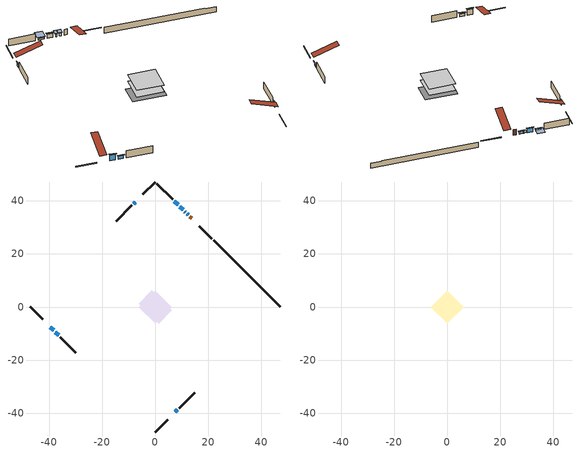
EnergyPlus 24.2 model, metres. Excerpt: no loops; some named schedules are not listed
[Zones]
conditioned space
 floor adiabatic (AdiabaticFloorConstruction): -6.14,0 0,6.14 6.14,0 0,-6.14 z0.53
 floor foundation (Slab1 construction): -6.27,1.27 -1.27,6.27 6.27,-1.27 1.27,-6.27 z-1.54
 wall outside (RimJoist1 construction): 0,-47.08 4.7,-42.37 / -47.08,0 -42.37,-4.7 / 0,47.08 -4.7,42.37 / 21.33,25.75 16.63,30.45 z0.53:0.83
 wall outside (AdiabaticWallConstruction 1): 13.74,33.34 13.04,34.04 z0.53:2.56
 wall outside (AdiabaticWallConstruction): 12.38,34.69 11.99,35.09 / 11.33,35.74 11.18,35.89 z0.53:1.45; 10.53,36.55 9.23,37.84 z0.53:2.05; -7.59,39.48 -8.17,38.91 z0.53:1.75; 7.59,-39.48 8.31,-38.76 z0.53:1.35; -39.48,-7.59 -38.26,-8.82 z0.53:2.61; -37.6,-9.47 -36.42,-10.66 z0.53:1.55; 8.58,38.5 7.21,39.86 z0.53:1.09
 wall outside (Wall1 construction): 8.97,-38.11 14.87,-32.21 / -35.76,-11.32 -29.86,-17.21 / -8.83,38.25 -14.73,32.35 / 6.56,40.52 0.66,46.42 z0.53:2.97
 wall foundation (FoundationWall1 construction): 21.99,25.09,-1.54 21.99,25.09,0.53 44.57,2.51,0.53 44.57,2.51,0.23 47.08,0,0.23 47.08,0,-1.54
 window (WindowConstruction 5): 12.38,34.69 11.99,35.09 z0.53:1.44
 window (WindowConstruction 6): 11.33,35.75 11.19,35.89 z0.53:1.44
 window (WindowConstruction): 10.53,36.55 9.24,37.84 z0.53:2.05
 window (WindowConstruction 1): -7.59,39.48 -8.17,38.91 z0.53:1.75
 window (WindowConstruction 2): 7.59,-39.48 8.31,-38.76 z0.53:1.34
 window (WindowConstruction 3): -39.48,-7.59 -38.26,-8.82 z0.53:2.61
 window (WindowConstruction 4): -37.6,-9.47 -36.42,-10.66 z0.53:1.54
 window (WindowConstruction 7): 8.58,38.5 7.21,39.86 z0.53:1.09
 door (Door): 13.74,33.34 13.04,34.04 z0.53:2.56
 ceiling adiabatic (AdiabaticFloorConstruction): 0,-6.14 6.14,0 0,6.14 -6.14,0 z0.53
attic - vented
 floor to conditioned space (Floor1 construction Reversed): -6.14,0 0,6.14 6.14,0 0,-6.14 z2.97
 roof outside (Roof1 construction): 6.94,-40.14,2.97 0.96,-34.16,5.79 -0.62,-35.73,5.79 5.36,-41.72,2.97; -40.14,-6.94,2.97 -34.16,-0.96,5.79 -35.73,0.62,5.79 -41.72,-5.36,2.97; -6.94,40.14,2.97 -0.96,34.16,5.79 0.62,35.73,5.79 -5.36,41.72,2.97; 14.39,32.68,2.97 8.41,26.7,5.79 9.99,25.12,5.79 15.97,31.11,2.97
shading: 11.78,35.3 12.59,34.48 13.67,35.56 12.85,36.38 z1.74; 10.97,36.1 11.54,35.53 12.62,36.61 12.05,37.18 z1.74; 9.02,38.05 10.74,36.34 10.95,36.55 9.24,38.26 z2.35; -8.38,38.7 -7.38,39.69 -7.59,39.9 -8.59,38.91 z2.05; 8.74,-38.33 7.16,-39.91 7.37,-40.12 8.95,-38.54 z1.95; -38.05,-9.03 -39.69,-7.38 -39.9,-7.59 -38.26,-9.24 z2.91; -36.21,-10.87 -37.81,-9.26 -38.03,-9.47 -36.42,-11.08 z1.84; 7,40.07 8.79,38.29 10.73,40.22 8.94,42.01 z1.39
[Building]
Building 1: Terrain=Suburbs
[Site:Location]
Montreal Mirabel Intl AP_QC: Latitude {deg}=45.68; Longitude {deg}=-74.03; Time Zone {hr}=-5; Elevation {m}=82; Keep Site Location Information=Yes
[Site:GroundTemperature:Shallow]
0.642858, -1.75623, -1.94836, -0.80987, 3.76054, 8.30966, 12.2535, 14.7518, 14.9641, 12.9321, 9.08883, 4.67926
[Site:WaterMainsTemperature]
Calculation Method=Schedule; Temperature Schedule=mains temperature schedule
[Material] Roughness=Rough; Thermal Absorptance=0.9
Name | Thickness {m} | Conductivity {W/m-K} | Density {kg/m3} | Specific Heat {J/kg-K} | Solar Absorptance | Visible Absorptance
asphalt or fiberglass shingles | 0.00635 | 0.162714 | 1121.4 | 1465.45 | 0.4 | 0.4
ceiling loosefill ins | 0.0846667 | 0.0480833 | 16.02 | 1046.75 | 0.7 | 0.7
ceiling stud and cavity | 0.1397 | 0.102635 | 65.682 | 1177.47 | 0.7 | 0.7
concrete 4.0 in. | 0.1016 | 1.803125 | 2242.8 | 837.4 | 0.7 | 0.7
concrete 8.0 in. | 0.2032 | 1.803125 | 2242.8 | 837.4 | 0.7 | 0.7
door material | 0.04445 | 0.053851 | 512.64 | 1214.23 | 0.7 | 0.7
exterior vertical ins | 0.0321948 | 0.029427 | 32.04 | 1214.23 | 0.7 | 0.7
floor covering | 0.0127 | 0.0433444 | 54.468 | 1339.84 | 0.6 | 0.6
floor rigid ins; wall rigid ins | 0.512978 | 0.029427 | 32.04 | 1214.23 | 0.7 | 0.7
floor stud and cavity | 0.1397 | 1.75129 | 37.0049 | 1207.88 | 0.7 | 0.7
furniture material conditioned space 1 | 0.1524 | 0.115458 | 640.8 | 1214.23 | 0.6 | 0.6
gypsum board | 0.0127 | 0.160291 | 801 | 837.4 | 0.6 | 0.6
gypsum board 1 | 0.0127 | 0.160291 | 801 | 837.4 | 0.7 | 0.7
osb sheathing 0.5 in. | 0.0127 | 0.115458 | 512.64 | 1214.23 | 0.7 | 0.7
osb sheathing 0.75 in. | 0.01905 | 0.115458 | 512.64 | 1214.23 | 0.7 | 0.7
osb sheathing 2.0 in. | 0.0508 | 0.115458 | 512.64 | 1214.23 | 0.7 | 0.7
rim joist stud and cavity | 0.0508 | 0.0356798 | 125.044 | 1163.47 | 0.6 | 0.6
wall stud and cavity | 0.1397 | 0.0855862 | 139.0536 | 1170.24 | 0.7 | 0.7
wall stud and cavity 1 | 0.0889 | 0.380278 | 52.3479 | 1209.89 | 0.7 | 0.7
wall stud and cavity 2 | 0.0889 | 0.391764 | 83.0341 | 1211.67 | 0.7 | 0.7
wood siding | 0.0254 | 0.102417 | 544.68 | 1172.36 | 0.4 | 0.4
wood siding 1; wood siding 2; wood siding 3 | 0.0254 | 0.102417 | 544.68 | 1172.36 | 0.7 | 0.7
[WindowMaterial:SimpleGlazingSystem]
Name | U-Factor {W/m2-K} | Solar Heat Gain Coefficient
WindowMaterial | 2.94348 | 0.59
WindowMaterial 1 | 2.46766 | 0.27
WindowMaterial 2 | 4.5407 | 0.66
WindowMaterial 3 | 4.10122 | 0.68
WindowMaterial 4 | 2.93212 | 0.61
WindowMaterial 5 | 4.28064 | 0.65
WindowMaterial 6 | 5.8137 | 0.53
WindowMaterial 7 | 5.37025 | 0.62
[Construction]
AdiabaticFloorConstruction: floor stud and cavity, floor rigid ins, osb sheathing 0.75 in., floor covering
AdiabaticWallConstruction: wood siding 2, wall rigid ins, wall stud and cavity 1, gypsum board
AdiabaticWallConstruction 1: wood siding 3, wall rigid ins, wall stud and cavity 1, gypsum board
Door: door material
Floor1 construction Reversed: gypsum board, ceiling stud and cavity, ceiling loosefill ins
FoundationWall1 construction: concrete 8.0 in., gypsum board 1
furniture construction conditioned space 1: furniture material conditioned space 1
PartitionWallConstruction: gypsum board, wall stud and cavity 2, gypsum board
RimJoist1 construction: wood siding 1, osb sheathing 2.0 in., rim joist stud and cavity
Roof1 construction: asphalt or fiberglass shingles
Slab1 construction: concrete 4.0 in.
Wall1 construction: wood siding, osb sheathing 0.5 in., wall stud and cavity, gypsum board
WindowConstruction: WindowMaterial
WindowConstruction 1: WindowMaterial 1
WindowConstruction 2: WindowMaterial 2
WindowConstruction 3: WindowMaterial 3
WindowConstruction 4: WindowMaterial 4
WindowConstruction 5: WindowMaterial 5
WindowConstruction 6: WindowMaterial 6
WindowConstruction 7: WindowMaterial 7
[Zone] Multiplier=1; Part of Total Floor Area=Yes
Name | Volume {m3}
attic - vented | 34.5344
conditioned space | 373.6
[Space]
Name | Zone | Volume {m3}
attic - vented 1 | attic - vented | 34.5344
conditioned space 1 | conditioned space | 373.6
[ZoneInfiltration:EffectiveLeakageArea]
infil attic - vented 1: Zone or Space=attic - vented 1; Schedule=Always On Discrete; Effective Air Leakage Area {cm2}=3481.85; Stack Coefficient=0.000196094; Wind Coefficient=9.46133e-06
[ZoneMixing]
whole house fan mix: Zone or Space=attic - vented; Schedule=Always On Continuous; Design Flow Rate Calculation Method=Flow/Zone; Design Flow Rate {m3/s}=0; Source Zone or Space=conditioned space
[SurfaceProperty:ExposedFoundationPerimeter]
Slab1: Exposed Perimeter Calculation Method=TotalExposedPerimeter; Total Exposed Perimeter {m}=35.48
[InternalMass] Zone or ZoneList=conditioned space; Space or SpaceList=conditioned space 1
Name | Construction | Surface Area {m2}
furniture mass conditioned space 1 | furniture construction conditioned space 1 | 60.336
partition wall mass | PartitionWallConstruction | 150.84
[Lights]
interior lighting: Zone or ZoneList or Space or SpaceList=conditioned space 1; Schedule=interior lighting schedule; Design Level Calculation Method=LightingLevel; Lighting Level {W}=343.2; Return Air Fraction=0; Fraction Radiant=0.6; Fraction Visible=0.2; Fraction Replaceable=1
[People]
occupants: Zone or ZoneList or Space or SpaceList=conditioned space 1; Number of People Schedule=occupants schedule; Number of People Calculation Method=People; Number of People=3; Fraction Radiant=0.314171; Sensible Heat Fraction=0.56303; Activity Level Schedule=occupants activity schedule; Carbon Dioxide Generation Rate {m3/s-W}=0; Enable ASHRAE 55 Comfort Warnings=No; Mean Radiant Temperature Calculation Type=EnclosureAveraged
[ElectricEquipment] Zone or ZoneList or Space or SpaceList=conditioned space 1; Design Level Calculation Method=EquipmentLevel
Name | Schedule | Design Level {W} | Fraction Latent | Fraction Radiant | Fraction Lost
clothes dryer | clothes dryer schedule | 140.772 | 0.015 | 0.081 | 0.85
clothes washer | clothes washer schedule | 32.1985 | 0.03 | 0.162 | 0.7
cooking range | cooking range schedule | 215.147 | 0.08 | 0.432 | 0.2
dishwasher | dishwasher schedule | 66.8632 | 0.3 | 0.18 | 0.4
fridge | fridge schedule | 72.9452 | 0 | 0.6 | 0
mech vent bath fan 0 | mech vent bath fan 0 schedule | 50.2 | 0 | 0 | 1
mech vent house fan | mech vent house fan schedule | 0 | 0 | 0 | 1
mech vent house fan cfis | mech vent house fan cfis schedule | 0 | 0 | 0 | 0
mech vent range fan 0 | mech vent range fan 0 schedule | 57 | 0 | 0 | 1
misc plug loads | misc plug loads schedule | 494.7 | 0.045 | 0.513 | 0.1
whole house fan | Always On Discrete | 0 | 0 | 0 | 1
[OtherEquipment] Zone or ZoneList or Space or SpaceList=conditioned space 1; Design Level Calculation Method=EquipmentLevel
Name | Fuel Type | Schedule | Design Level {W} | Fraction Latent | Fraction Radiant | Fraction Lost
clothes dryer 1 | Electricity | clothes dryer schedule | 0 | 0.015 | 0.081 | 0.85
cooking range 1 | Electricity | cooking range schedule | 0 | 0.08 | 0.432 | 0.2
general water use latent | None | general water use schedule | 62.594 | 1 | 0 | 0
general water use sensible | None | general water use schedule | -61.6891 | 0 | 0.6 | 0
mech vent house fan latent load | None | Always On Discrete | 0 | 1 | 0 | 0
mech vent house fan sensible load | None | Always On Discrete | 0 | 0 | 0 | 0
water heater energy adjustment1 | Electricity | Always On Discrete | 0.01 | 0 | 0 | 1
[ZoneInfiltration:DesignFlowRate] Zone or ZoneList or Space or SpaceList=conditioned space 1; Schedule=Always On Discrete; Design Flow Rate Calculation Method=Flow/Zone; Design Flow Rate {m3/s}=0
infil flow; natural vent flow; whole house fan flow
[ZoneControl:Thermostat]
conditioned space Thermostat: Zone or ZoneList=conditioned space; Control Type Schedule=conditioned space Thermostat Schedule; Control 1=conditioned space temperature setpoint; Temperature Difference Between Cutout And Setpoint {deltaC}=0
[ThermostatSetpoint:DualSetpoint]
conditioned space temperature setpoint: Heating Setpoint Temperature Schedule=heating setpoint; Cooling Setpoint Temperature Schedule=cooling setpoint
[Zone equipment]
conditioned space: electric baseboard
[Foundation:Kiva]
Foundation Kiva 1: Initial Indoor Air Temperature {C}=18; Wall Height Above Grade {m}=0.529986; Wall Depth Below Slab {m}=0.2032; Custom Block Material Name 1=exterior vertical ins; Custom Block Depth 1 {m}=2.06999; Custom Block X Position 1 {m}=0.2159; Custom Block Z Position 1 {m}=0
[Foundation:Kiva:Settings]
Soil Conductivity {W/m-K}=0.849921; Soil Density {kg/m3}=1842.3; Soil Specific Heat {J/kg-K}=418.7; Ground Solar Absorptivity=0.9; Ground Thermal Absorptivity=0.9; Ground Surface Roughness {m}=0.03; Far-Field Width {m}=40; Deep-Ground Boundary Condition=ZeroFlux; Deep-Ground Depth {m}=40; Minimum Cell Dimension {m}=0.2; Maximum Cell Growth Coefficient=3; Simulation Timestep=Timestep
[Exterior:Lights]
exterior lighting: Schedule=exterior lighting schedule; Design Level {W}=75.6
[EnergyManagementSystem:Sensor] Output:Variable or Output:Meter Index Key=conditioned space
Name | Output:Variable or Output:Meter
conditioned_space_clg_unmet_s | Zone Cooling Setpoint Not Met Time
conditioned_space_htg_unmet_s | Zone Heating Setpoint Not Met Time
fridge_tin_s; tin_s; tin_s_1 | Zone Mean Air Temperature
tout_s | Zone Outdoor Air Drybulb Temperature
win_s | Zone Air Humidity Ratio
[Schedule:Constant]
Name | Hourly Value
Always On Continuous; mech vent house fan schedule; mech vent house fan cfis schedule; Always On Discrete | 1
occupants activity schedule | 117.228
fridge schedule | 0
[Schedule:Day:Interval]
interior lighting schedule day: No, 01:00, 0.108182, 04:00, 0.0901515, 05:00, 0.0991667, 06:00, 0.162273, 07:00, 0.270455, 08:00, 0.342576, 10:00, 0.369621, 11:00, 0.351591, 12:00, 0.333561, 13:00, 0.324545, 14:00, 0.31553, 15:00, 0.333561, 16:00, 0.369621, 17:00, 0.450758, 18:00, 0.585985, 19:00, 0.775303, 20:00, 0.955606, 21:00, 0.991667, 22:00, 0.712197, 23:00, 0.360606, 24:00, 0.162273
interior lighting schedule default day: No, 24:00, 0
[Schedule:Week:Daily]
interior lighting schedule Week Rule - Jan1-Jan27: interior lighting schedule day, interior lighting schedule day, interior lighting schedule day, interior lighting schedule day, interior lighting schedule day, interior lighting schedule day, interior lighting schedule day, interior lighting schedule default day, interior lighting schedule default day, interior lighting schedule default day, interior lighting schedule default day, interior lighting schedule default day
interior lighting schedule Week Rule - Jan28-Feb3: interior lighting schedule day, interior lighting schedule day, interior lighting schedule day, interior lighting schedule day, interior lighting schedule day 1, interior lighting schedule day 1, interior lighting schedule day 1, interior lighting schedule default day, interior lighting schedule default day, interior lighting schedule default day, interior lighting schedule default day, interior lighting schedule default day
interior lighting schedule Week Rule - Feb4-Feb24: interior lighting schedule day 1, interior lighting schedule day 1, interior lighting schedule day 1, interior lighting schedule day 1, interior lighting schedule day 1, interior lighting schedule day 1, interior lighting schedule day 1, interior lighting schedule default day, interior lighting schedule default day, interior lighting schedule default day, interior lighting schedule default day, interior lighting schedule default day
interior lighting schedule Week Rule - Feb25-Mar3: interior lighting schedule day 1, interior lighting schedule day 1, interior lighting schedule day 1, interior lighting schedule day 1, interior lighting schedule day 2, interior lighting schedule day 2, interior lighting schedule day 2, interior lighting schedule default day, interior lighting schedule default day, interior lighting schedule default day, interior lighting schedule default day, interior lighting schedule default day
interior lighting schedule Week Rule - Mar4-Mar31: interior lighting schedule day 2, interior lighting schedule day 2, interior lighting schedule day 2, interior lighting schedule day 2, interior lighting schedule day 2, interior lighting schedule day 2, interior lighting schedule day 2, interior lighting schedule default day, interior lighting schedule default day, interior lighting schedule default day, interior lighting schedule default day, interior lighting schedule default day
interior lighting schedule Week Rule - Apr1-Apr28: interior lighting schedule day 3, interior lighting schedule day 3, interior lighting schedule day 3, interior lighting schedule day 3, interior lighting schedule day 3, interior lighting schedule day 3, interior lighting schedule day 3, interior lighting schedule default day, interior lighting schedule default day, interior lighting schedule default day, interior lighting schedule default day, interior lighting schedule default day
interior lighting schedule Week Rule - Apr29-May5: interior lighting schedule day 3, interior lighting schedule day 3, interior lighting schedule day 4, interior lighting schedule day 4, interior lighting schedule day 4, interior lighting schedule day 4, interior lighting schedule day 4, interior lighting schedule default day, interior lighting schedule default day, interior lighting schedule default day, interior lighting schedule default day, interior lighting schedule default day
interior lighting schedule Week Rule - May6-May26: interior lighting schedule day 4, interior lighting schedule day 4, interior lighting schedule day 4, interior lighting schedule day 4, interior lighting schedule day 4, interior lighting schedule day 4, interior lighting schedule day 4, interior lighting schedule default day, interior lighting schedule default day, interior lighting schedule default day, interior lighting schedule default day, interior lighting schedule default day
interior lighting schedule Week Rule - May27-Jun2: interior lighting schedule day 4, interior lighting schedule day 4, interior lighting schedule day 4, interior lighting schedule day 4, interior lighting schedule day 4, interior lighting schedule day 5, interior lighting schedule day 5, interior lighting schedule default day, interior lighting schedule default day, interior lighting schedule default day, interior lighting schedule default day, interior lighting schedule default day
interior lighting schedule Week Rule - Jun3-Jun30: interior lighting schedule day 5, interior lighting schedule day 5, interior lighting schedule day 5, interior lighting schedule day 5, interior lighting schedule day 5, interior lighting schedule day 5, interior lighting schedule day 5, interior lighting schedule default day, interior lighting schedule default day, interior lighting schedule default day, interior lighting schedule default day, interior lighting schedule default day
interior lighting schedule Week Rule - Jul1-Jul28: interior lighting schedule day 6, interior lighting schedule day 6, interior lighting schedule day 6, interior lighting schedule day 6, interior lighting schedule day 6, interior lighting schedule day 6, interior lighting schedule day 6, interior lighting schedule default day, interior lighting schedule default day, interior lighting schedule default day, interior lighting schedule default day, interior lighting schedule default day
interior lighting schedule Week Rule - Jul29-Aug4: interior lighting schedule day 6, interior lighting schedule day 6, interior lighting schedule day 6, interior lighting schedule day 7, interior lighting schedule day 7, interior lighting schedule day 7, interior lighting schedule day 7, interior lighting schedule default day, interior lighting schedule default day, interior lighting schedule default day, interior lighting schedule default day, interior lighting schedule default day
interior lighting schedule Week Rule - Aug5-Aug25: interior lighting schedule day 7, interior lighting schedule day 7, interior lighting schedule day 7, interior lighting schedule day 7, interior lighting schedule day 7, interior lighting schedule day 7, interior lighting schedule day 7, interior lighting schedule default day, interior lighting schedule default day, interior lighting schedule default day, interior lighting schedule default day, interior lighting schedule default day
interior lighting schedule Week Rule - Aug26-Sep1: interior lighting schedule day 7, interior lighting schedule day 7, interior lighting schedule day 7, interior lighting schedule day 7, interior lighting schedule day 7, interior lighting schedule day 7, interior lighting schedule day 8, interior lighting schedule default day, interior lighting schedule default day, interior lighting schedule default day, interior lighting schedule default day, interior lighting schedule default day
interior lighting schedule Week Rule - Sep2-Sep29: interior lighting schedule day 8, interior lighting schedule day 8, interior lighting schedule day 8, interior lighting schedule day 8, interior lighting schedule day 8, interior lighting schedule day 8, interior lighting schedule day 8, interior lighting schedule default day, interior lighting schedule default day, interior lighting schedule default day, interior lighting schedule default day, interior lighting schedule default day
interior lighting schedule Week Rule - Sep30-Oct6: interior lighting schedule day 8, interior lighting schedule day 9, interior lighting schedule day 9, interior lighting schedule day 9, interior lighting schedule day 9, interior lighting schedule day 9, interior lighting schedule day 9, interior lighting schedule default day, interior lighting schedule default day, interior lighting schedule default day, interior lighting schedule default day, interior lighting schedule default day
interior lighting schedule Week Rule - Oct7-Oct27: interior lighting schedule day 9, interior lighting schedule day 9, interior lighting schedule day 9, interior lighting schedule day 9, interior lighting schedule day 9, interior lighting schedule day 9, interior lighting schedule day 9, interior lighting schedule default day, interior lighting schedule default day, interior lighting schedule default day, interior lighting schedule default day, interior lighting schedule default day
interior lighting schedule Week Rule - Oct28-Nov3: interior lighting schedule day 9, interior lighting schedule day 9, interior lighting schedule day 9, interior lighting schedule day 9, interior lighting schedule day 10, interior lighting schedule day 10, interior lighting schedule day 10, interior lighting schedule default day, interior lighting schedule default day, interior lighting schedule default day, interior lighting schedule default day, interior lighting schedule default day
interior lighting schedule Week Rule - Nov4-Nov24: interior lighting schedule day 10, interior lighting schedule day 10, interior lighting schedule day 10, interior lighting schedule day 10, interior lighting schedule day 10, interior lighting schedule day 10, interior lighting schedule day 10, interior lighting schedule default day, interior lighting schedule default day, interior lighting schedule default day, interior lighting schedule default day, interior lighting schedule default day
interior lighting schedule Week Rule - Nov25-Dec1: interior lighting schedule day 10, interior lighting schedule day 10, interior lighting schedule day 10, interior lighting schedule day 10, interior lighting schedule day 10, interior lighting schedule day 10, interior lighting schedule day 11, interior lighting schedule default day, interior lighting schedule default day, interior lighting schedule default day, interior lighting schedule default day, interior lighting schedule default day
interior lighting schedule Week Rule - Dec2-Dec31: interior lighting schedule day 11, interior lighting schedule day 11, interior lighting schedule day 11, interior lighting schedule day 11, interior lighting schedule day 11, interior lighting schedule day 11, interior lighting schedule day 11, interior lighting schedule default day, interior lighting schedule default day, interior lighting schedule default day, interior lighting schedule default day, interior lighting schedule default day
occupants schedule Week Rule - Jan1-Dec31: occupants schedule day, occupants schedule day, occupants schedule day, occupants schedule day, occupants schedule day, occupants schedule day, occupants schedule day, occupants schedule default day, occupants schedule default day, occupants schedule default day, occupants schedule default day, occupants schedule default day
clothes dryer schedule Week Rule - Jan1-Dec31: clothes dryer schedule day, clothes dryer schedule day, clothes dryer schedule day, clothes dryer schedule day, clothes dryer schedule day, clothes dryer schedule day, clothes dryer schedule day, clothes dryer schedule default day, clothes dryer schedule default day, clothes dryer schedule default day, clothes dryer schedule default day, clothes dryer schedule default day
clothes washer schedule Week Rule - Jan1-Dec31: clothes washer schedule day, clothes washer schedule day, clothes washer schedule day, clothes washer schedule day, clothes washer schedule day, clothes washer schedule day, clothes washer schedule day, clothes washer schedule default day, clothes washer schedule default day, clothes washer schedule default day, clothes washer schedule default day, clothes washer schedule default day
cooking range schedule Week Rule - Jan1-Dec31: cooking range schedule day, cooking range schedule day, cooking range schedule day, cooking range schedule day, cooking range schedule day, cooking range schedule day, cooking range schedule day, cooking range schedule default day, cooking range schedule default day, cooking range schedule default day, cooking range schedule default day, cooking range schedule default day
dishwasher schedule Week Rule - Jan1-Dec31: dishwasher schedule day, dishwasher schedule day, dishwasher schedule day, dishwasher schedule day, dishwasher schedule day, dishwasher schedule day, dishwasher schedule day, dishwasher schedule default day, dishwasher schedule default day, dishwasher schedule default day, dishwasher schedule default day, dishwasher schedule default day
mech vent bath fan 0 schedule Week Rule - Jan1-Dec31: mech vent bath fan 0 schedule day, mech vent bath fan 0 schedule day, mech vent bath fan 0 schedule day, mech vent bath fan 0 schedule day, mech vent bath fan 0 schedule day, mech vent bath fan 0 schedule day, mech vent bath fan 0 schedule day, mech vent bath fan 0 schedule default day, mech vent bath fan 0 schedule default day, mech vent bath fan 0 schedule default day, mech vent bath fan 0 schedule default day, mech vent bath fan 0 schedule default day
mech vent range fan 0 schedule Week Rule - Jan1-Dec31: mech vent range fan 0 schedule day, mech vent range fan 0 schedule day, mech vent range fan 0 schedule day, mech vent range fan 0 schedule day, mech vent range fan 0 schedule day, mech vent range fan 0 schedule day, mech vent range fan 0 schedule day, mech vent range fan 0 schedule default day, mech vent range fan 0 schedule default day, mech vent range fan 0 schedule default day, mech vent range fan 0 schedule default day, mech vent range fan 0 schedule default day
misc plug loads schedule Week Rule - Jan1-Dec31: misc plug loads schedule day, misc plug loads schedule day, misc plug loads schedule day, misc plug loads schedule day, misc plug loads schedule day, misc plug loads schedule day, misc plug loads schedule day, misc plug loads schedule default day, misc plug loads schedule default day, misc plug loads schedule default day, misc plug loads schedule default day, misc plug loads schedule default day
general water use schedule Week Rule - Jan1-Dec31: general water use schedule day, general water use schedule day, general water use schedule day, general water use schedule day, general water use schedule day, general water use schedule day, general water use schedule day, general water use schedule default day, general water use schedule default day, general water use schedule default day, general water use schedule default day, general water use schedule default day
exterior lighting schedule Week Rule - Jan1-Jan27: exterior lighting schedule day, exterior lighting schedule day, exterior lighting schedule day, exterior lighting schedule day, exterior lighting schedule day, exterior lighting schedule day, exterior lighting schedule day, exterior lighting schedule default day, exterior lighting schedule default day, exterior lighting schedule default day, exterior lighting schedule default day, exterior lighting schedule default day
exterior lighting schedule Week Rule - Jan28-Feb3: exterior lighting schedule day, exterior lighting schedule day, exterior lighting schedule day, exterior lighting schedule day, exterior lighting schedule day 1, exterior lighting schedule day 1, exterior lighting schedule day 1, exterior lighting schedule default day, exterior lighting schedule default day, exterior lighting schedule default day, exterior lighting schedule default day, exterior lighting schedule default day
exterior lighting schedule Week Rule - Feb4-Feb24: exterior lighting schedule day 1, exterior lighting schedule day 1, exterior lighting schedule day 1, exterior lighting schedule day 1, exterior lighting schedule day 1, exterior lighting schedule day 1, exterior lighting schedule day 1, exterior lighting schedule default day, exterior lighting schedule default day, exterior lighting schedule default day, exterior lighting schedule default day, exterior lighting schedule default day
exterior lighting schedule Week Rule - Feb25-Mar3: exterior lighting schedule day 1, exterior lighting schedule day 1, exterior lighting schedule day 1, exterior lighting schedule day 1, exterior lighting schedule day 2, exterior lighting schedule day 2, exterior lighting schedule day 2, exterior lighting schedule default day, exterior lighting schedule default day, exterior lighting schedule default day, exterior lighting schedule default day, exterior lighting schedule default day
exterior lighting schedule Week Rule - Mar4-Mar31: exterior lighting schedule day 2, exterior lighting schedule day 2, exterior lighting schedule day 2, exterior lighting schedule day 2, exterior lighting schedule day 2, exterior lighting schedule day 2, exterior lighting schedule day 2, exterior lighting schedule default day, exterior lighting schedule default day, exterior lighting schedule default day, exterior lighting schedule default day, exterior lighting schedule default day
exterior lighting schedule Week Rule - Apr1-Apr28: exterior lighting schedule day 3, exterior lighting schedule day 3, exterior lighting schedule day 3, exterior lighting schedule day 3, exterior lighting schedule day 3, exterior lighting schedule day 3, exterior lighting schedule day 3, exterior lighting schedule default day, exterior lighting schedule default day, exterior lighting schedule default day, exterior lighting schedule default day, exterior lighting schedule default day
exterior lighting schedule Week Rule - Apr29-May5: exterior lighting schedule day 3, exterior lighting schedule day 3, exterior lighting schedule day 4, exterior lighting schedule day 4, exterior lighting schedule day 4, exterior lighting schedule day 4, exterior lighting schedule day 4, exterior lighting schedule default day, exterior lighting schedule default day, exterior lighting schedule default day, exterior lighting schedule default day, exterior lighting schedule default day
exterior lighting schedule Week Rule - May6-May26: exterior lighting schedule day 4, exterior lighting schedule day 4, exterior lighting schedule day 4, exterior lighting schedule day 4, exterior lighting schedule day 4, exterior lighting schedule day 4, exterior lighting schedule day 4, exterior lighting schedule default day, exterior lighting schedule default day, exterior lighting schedule default day, exterior lighting schedule default day, exterior lighting schedule default day
exterior lighting schedule Week Rule - May27-Jun2: exterior lighting schedule day 4, exterior lighting schedule day 4, exterior lighting schedule day 4, exterior lighting schedule day 4, exterior lighting schedule day 4, exterior lighting schedule day 5, exterior lighting schedule day 5, exterior lighting schedule default day, exterior lighting schedule default day, exterior lighting schedule default day, exterior lighting schedule default day, exterior lighting schedule default day
exterior lighting schedule Week Rule - Jun3-Jun30: exterior lighting schedule day 5, exterior lighting schedule day 5, exterior lighting schedule day 5, exterior lighting schedule day 5, exterior lighting schedule day 5, exterior lighting schedule day 5, exterior lighting schedule day 5, exterior lighting schedule default day, exterior lighting schedule default day, exterior lighting schedule default day, exterior lighting schedule default day, exterior lighting schedule default day
exterior lighting schedule Week Rule - Jul1-Jul28: exterior lighting schedule day 6, exterior lighting schedule day 6, exterior lighting schedule day 6, exterior lighting schedule day 6, exterior lighting schedule day 6, exterior lighting schedule day 6, exterior lighting schedule day 6, exterior lighting schedule default day, exterior lighting schedule default day, exterior lighting schedule default day, exterior lighting schedule default day, exterior lighting schedule default day
exterior lighting schedule Week Rule - Jul29-Aug4: exterior lighting schedule day 6, exterior lighting schedule day 6, exterior lighting schedule day 6, exterior lighting schedule day 7, exterior lighting schedule day 7, exterior lighting schedule day 7, exterior lighting schedule day 7, exterior lighting schedule default day, exterior lighting schedule default day, exterior lighting schedule default day, exterior lighting schedule default day, exterior lighting schedule default day
exterior lighting schedule Week Rule - Aug5-Aug25: exterior lighting schedule day 7, exterior lighting schedule day 7, exterior lighting schedule day 7, exterior lighting schedule day 7, exterior lighting schedule day 7, exterior lighting schedule day 7, exterior lighting schedule day 7, exterior lighting schedule default day, exterior lighting schedule default day, exterior lighting schedule default day, exterior lighting schedule default day, exterior lighting schedule default day
exterior lighting schedule Week Rule - Aug26-Sep1: exterior lighting schedule day 7, exterior lighting schedule day 7, exterior lighting schedule day 7, exterior lighting schedule day 7, exterior lighting schedule day 7, exterior lighting schedule day 7, exterior lighting schedule day 8, exterior lighting schedule default day, exterior lighting schedule default day, exterior lighting schedule default day, exterior lighting schedule default day, exterior lighting schedule default day
exterior lighting schedule Week Rule - Sep2-Sep29: exterior lighting schedule day 8, exterior lighting schedule day 8, exterior lighting schedule day 8, exterior lighting schedule day 8, exterior lighting schedule day 8, exterior lighting schedule day 8, exterior lighting schedule day 8, exterior lighting schedule default day, exterior lighting schedule default day, exterior lighting schedule default day, exterior lighting schedule default day, exterior lighting schedule default day
exterior lighting schedule Week Rule - Sep30-Oct6: exterior lighting schedule day 8, exterior lighting schedule day 9, exterior lighting schedule day 9, exterior lighting schedule day 9, exterior lighting schedule day 9, exterior lighting schedule day 9, exterior lighting schedule day 9, exterior lighting schedule default day, exterior lighting schedule default day, exterior lighting schedule default day, exterior lighting schedule default day, exterior lighting schedule default day
exterior lighting schedule Week Rule - Oct7-Oct27: exterior lighting schedule day 9, exterior lighting schedule day 9, exterior lighting schedule day 9, exterior lighting schedule day 9, exterior lighting schedule day 9, exterior lighting schedule day 9, exterior lighting schedule day 9, exterior lighting schedule default day, exterior lighting schedule default day, exterior lighting schedule default day, exterior lighting schedule default day, exterior lighting schedule default day
exterior lighting schedule Week Rule - Oct28-Nov3: exterior lighting schedule day 9, exterior lighting schedule day 9, exterior lighting schedule day 9, exterior lighting schedule day 9, exterior lighting schedule day 10, exterior lighting schedule day 10, exterior lighting schedule day 10, exterior lighting schedule default day, exterior lighting schedule default day, exterior lighting schedule default day, exterior lighting schedule default day, exterior lighting schedule default day
exterior lighting schedule Week Rule - Nov4-Nov24: exterior lighting schedule day 10, exterior lighting schedule day 10, exterior lighting schedule day 10, exterior lighting schedule day 10, exterior lighting schedule day 10, exterior lighting schedule day 10, exterior lighting schedule day 10, exterior lighting schedule default day, exterior lighting schedule default day, exterior lighting schedule default day, exterior lighting schedule default day, exterior lighting schedule default day
exterior lighting schedule Week Rule - Nov25-Dec1: exterior lighting schedule day 10, exterior lighting schedule day 10, exterior lighting schedule day 10, exterior lighting schedule day 10, exterior lighting schedule day 10, exterior lighting schedule day 10, exterior lighting schedule day 11, exterior lighting schedule default day, exterior lighting schedule default day, exterior lighting schedule default day, exterior lighting schedule default day, exterior lighting schedule default day
exterior lighting schedule Week Rule - Dec2-Dec31: exterior lighting schedule day 11, exterior lighting schedule day 11, exterior lighting schedule day 11, exterior lighting schedule day 11, exterior lighting schedule day 11, exterior lighting schedule day 11, exterior lighting schedule day 11, exterior lighting schedule default day, exterior lighting schedule default day, exterior lighting schedule default day, exterior lighting schedule default day, exterior lighting schedule default day
[Schedule:Year]
interior lighting schedule: interior lighting schedule Week Rule - Jan1-Jan27, 1, 1, 1, 27, interior lighting schedule Week Rule - Jan28-Feb3, 1, 28, 2, 3, interior lighting schedule Week Rule - Feb4-Feb24, 2, 4, 2, 24, interior lighting schedule Week Rule - Feb25-Mar3, 2, 25, 3, 3, interior lighting schedule Week Rule - Mar4-Mar31, 3, 4, 3, 31, interior lighting schedule Week Rule - Apr1-Apr28, 4, 1, 4, 28, interior lighting schedule Week Rule - Apr29-May5, 4, 29, 5, 5, interior lighting schedule Week Rule - May6-May26, 5, 6, 5, 26, interior lighting schedule Week Rule - May27-Jun2, 5, 27, 6, 2, interior lighting schedule Week Rule - Jun3-Jun30, 6, 3, 6, 30, interior lighting schedule Week Rule - Jul1-Jul28, 7, 1, 7, 28, interior lighting schedule Week Rule - Jul29-Aug4, 7, 29, 8, 4, interior lighting schedule Week Rule - Aug5-Aug25, 8, 5, 8, 25, interior lighting schedule Week Rule - Aug26-Sep1, 8, 26, 9, 1, interior lighting schedule Week Rule - Sep2-Sep29, 9, 2, 9, 29, interior lighting schedule Week Rule - Sep30-Oct6, 9, 30, 10, 6, interior lighting schedule Week Rule - Oct7-Oct27, 10, 7, 10, 27, interior lighting schedule Week Rule - Oct28-Nov3, 10, 28, 11, 3, interior lighting schedule Week Rule - Nov4-Nov24, 11, 4, 11, 24, interior lighting schedule Week Rule - Nov25-Dec1, 11, 25, 12, 1, interior lighting schedule Week Rule - Dec2-Dec31, 12, 2, 12, 31
occupants schedule: occupants schedule Week Rule - Jan1-Dec31, 1, 1, 12, 31
clothes dryer schedule: clothes dryer schedule Week Rule - Jan1-Dec31, 1, 1, 12, 31
clothes washer schedule: clothes washer schedule Week Rule - Jan1-Dec31, 1, 1, 12, 31
cooking range schedule: cooking range schedule Week Rule - Jan1-Dec31, 1, 1, 12, 31
dishwasher schedule: dishwasher schedule Week Rule - Jan1-Dec31, 1, 1, 12, 31
mech vent bath fan 0 schedule: mech vent bath fan 0 schedule Week Rule - Jan1-Dec31, 1, 1, 12, 31
mech vent range fan 0 schedule: mech vent range fan 0 schedule Week Rule - Jan1-Dec31, 1, 1, 12, 31
misc plug loads schedule: misc plug loads schedule Week Rule - Jan1-Dec31, 1, 1, 12, 31
general water use schedule: general water use schedule Week Rule - Jan1-Dec31, 1, 1, 12, 31
heating setpoint: heating setpoint Week Rule - Jan1-Dec31, 1, 1, 12, 31
cooling setpoint: cooling setpoint Week Rule - Jan1-Dec31, 1, 1, 12, 31
exterior lighting schedule: exterior lighting schedule Week Rule - Jan1-Jan27, 1, 1, 1, 27, exterior lighting schedule Week Rule - Jan28-Feb3, 1, 28, 2, 3, exterior lighting schedule Week Rule - Feb4-Feb24, 2, 4, 2, 24, exterior lighting schedule Week Rule - Feb25-Mar3, 2, 25, 3, 3, exterior lighting schedule Week Rule - Mar4-Mar31, 3, 4, 3, 31, exterior lighting schedule Week Rule - Apr1-Apr28, 4, 1, 4, 28, exterior lighting schedule Week Rule - Apr29-May5, 4, 29, 5, 5, exterior lighting schedule Week Rule - May6-May26, 5, 6, 5, 26, exterior lighting schedule Week Rule - May27-Jun2, 5, 27, 6, 2, exterior lighting schedule Week Rule - Jun3-Jun30, 6, 3, 6, 30, exterior lighting schedule Week Rule - Jul1-Jul28, 7, 1, 7, 28, exterior lighting schedule Week Rule - Jul29-Aug4, 7, 29, 8, 4, exterior lighting schedule Week Rule - Aug5-Aug25, 8, 5, 8, 25, exterior lighting schedule Week Rule - Aug26-Sep1, 8, 26, 9, 1, exterior lighting schedule Week Rule - Sep2-Sep29, 9, 2, 9, 29, exterior lighting schedule Week Rule - Sep30-Oct6, 9, 30, 10, 6, exterior lighting schedule Week Rule - Oct7-Oct27, 10, 7, 10, 27, exterior lighting schedule Week Rule - Oct28-Nov3, 10, 28, 11, 3, exterior lighting schedule Week Rule - Nov4-Nov24, 11, 4, 11, 24, exterior lighting schedule Week Rule - Nov25-Dec1, 11, 25, 12, 1, exterior lighting schedule Week Rule - Dec2-Dec31, 12, 2, 12, 31
[Schedule:Compact]
conditioned space Thermostat Schedule: Through: 12/31, For: AllDays, Until: 24:00, 4
mains temperature schedule: Through: 01/01, For: AllDays, Until: 24:00, 5.61444, Through: 01/02, For: AllDays, Until: 24:00, 5.535, Through: 01/03, For: AllDays, Until: 24:00, 5.45667, Through: 01/04, For: AllDays, Until: 24:00, 5.37944, Through: 01/05, For: AllDays, Until: 24:00, 5.30333, Through: 01/06, For: AllDays, Until: 24:00, 5.22889, Through: 01/07, For: AllDays, Until: 24:00, 5.15611, Through: 01/08, For: AllDays, Until: 24:00, 5.08389, Through: 01/09, For: AllDays, Until: 24:00, 5.01333, Through: 01/10, For: AllDays, Until: 24:00, 4.94444, Through: 01/11, For: AllDays, Until: 24:00, 4.87667, Through: 01/12, For: AllDays, Until: 24:00, 4.81056, Through: 01/13, For: AllDays, Until: 24:00, 4.74556, Through: 01/14, For: AllDays, Until: 24:00, 4.68222, Through: 01/15, For: AllDays, Until: 24:00, 4.62056, Through: 01/16, For: AllDays, Until: 24:00, 4.56, Through: 01/17, For: AllDays, Until: 24:00, 4.50111, Through: 01/18, For: AllDays, Until: 24:00, 4.44389, Through: 01/19, For: AllDays, Until: 24:00, 4.38778, Through: 01/20, For: AllDays, Until: 24:00, 4.33389, Through: 01/21, For: AllDays, Until: 24:00, 4.28111, Through: 01/22, For: AllDays, Until: 24:00, 4.23, Through: 01/23, For: AllDays, Until: 24:00, 4.18056, Through: 01/24, For: AllDays, Until: 24:00, 4.13278, Through: 01/25, For: AllDays, Until: 24:00, 4.08667, Through: 01/26, For: AllDays, Until: 24:00, 4.04222, Through: 01/27, For: AllDays, Until: 24:00, 3.99944, Through: 01/28, For: AllDays, Until: 24:00, 3.95833, Through: 01/29, For: AllDays, Until: 24:00, 3.91889, Through: 01/30, For: AllDays, Until: 24:00, 3.88111, Through: 01/31, For: AllDays, Until: 24:00, 3.845, Through: 02/01, For: AllDays, Until: 24:00, 3.81056, Through: 02/02, For: AllDays, Until: 24:00, 3.77778, Through: 02/03, For: AllDays, Until: 24:00, 3.74722, Through: 02/04, For: AllDays, Until: 24:00, 3.71833, Through: 02/05, For: AllDays, Until: 24:00, 3.69056, Through: 02/06, For: AllDays, Until: 24:00, 3.66556, Through: 02/07, For: AllDays, Until: 24:00, 3.64167, Through: 02/08, For: AllDays, Until: 24:00, 3.61944, Through: 02/09, For: AllDays, Until: 24:00, 3.59944, Through: 02/10, For: AllDays, Until: 24:00, 3.58111, Through: 02/11, For: AllDays, Until: 24:00, 3.56444, Through: 02/12, For: AllDays, Until: 24:00, 3.55, Through: 02/13, For: AllDays, Until: 24:00, 3.53667, Through: 02/14, For: AllDays, Until: 24:00, 3.52556, Through: 02/15, For: AllDays, Until: 24:00, 3.51667, Through: 02/16, For: AllDays, Until: 24:00, 3.50889, Through: 02/17, For: AllDays, Until: 24:00, 3.50333, Through: 02/18, For: AllDays, Until: 24:00, 3.49944, Through: 02/19, For: AllDays, Until: 24:00, 3.49778, Through: 02/20, For: AllDays, Until: 24:00, 3.49778, Through: 02/21, For: AllDays, Until: 24:00, 3.49944, Through: 02/22, For: AllDays, Until: 24:00, 3.50278, Through: 02/23, For: AllDays, Until: 24:00, 3.50833, Through: 02/24, For: AllDays, Until: 24:00, 3.515, Through: 02/25, For: AllDays, Until: 24:00, 3.52444, Through: 02/26, For: AllDays, Until: 24:00, 3.535, Through: 02/27, For: AllDays, Until: 24:00, 3.54778, Through: 02/28, For: AllDays, Until: 24:00, 3.56222, Through: 03/01, For: AllDays, Until: 24:00, 3.57833, Through: 03/02, For: AllDays, Until: 24:00, 3.59667, Through: 03/03, For: AllDays, Until: 24:00, 3.61667, Through: 03/04, For: AllDays, Until: 24:00, 3.63833, Through: 03/05, For: AllDays, Until: 24:00, 3.66167, Through: 03/06, For: AllDays, Until: 24:00, 3.68667, Through: 03/07, For: AllDays, Until: 24:00, 3.71389, Through: 03/08, For: AllDays, Until: 24:00, 3.74278, Through: 03/09, For: AllDays, Until: 24:00, 3.77333, Through: 03/10, For: AllDays, Until: 24:00, 3.80556, Through: 03/11, For: AllDays, Until: 24:00, 3.83944, Through: 03/12, For: AllDays, Until: 24:00, 3.87556, Through: 03/13, For: AllDays, Until: 24:00, 3.91278, Through: 03/14, For: AllDays, Until: 24:00, 3.95222, Through: 03/15, For: AllDays, Until: 24:00, 3.99278, Through: 03/16, For: AllDays, Until: 24:00, 4.03556, Through: 03/17, For: AllDays, Until: 24:00, 4.08, Through: 03/18, For: AllDays, Until: 24:00, 4.12556, Through: 03/19, For: AllDays, Until: 24:00, 4.17333, Through: 03/20, For: AllDays, Until: 24:00, 4.22278, Through: 03/21, For: AllDays, Until: 24:00, 4.27333, Through: 03/22, For: AllDays, Until: 24:00, 4.32556, Through: 03/23, For: AllDays, Until: 24:00, 4.38, Through: 03/24, For: AllDays, Until: 24:00, 4.43556, Through: 03/25, For: AllDays, Until: 24:00, 4.49222, Through: 03/26, For: AllDays, Until: 24:00, 4.55111, Through: 03/27, For: AllDays, Until: 24:00, 4.61111, Through: 03/28, For: AllDays, Until: 24:00, 4.67278, Through: 03/29, For: AllDays, Until: 24:00, 4.73611, Through: 03/30, For: AllDays, Until: 24:00, 4.80056, Through: 03/31, For: AllDays, Until: 24:00, 4.86667, Through: 04/01, For: AllDays, Until: 24:00, 4.93444, Through: 04/02, For: AllDays, Until: 24:00, 5.00333, Through: 04/03, For: AllDays, Until: 24:00, 5.07333, Through: 04/04, For: AllDays, Until: 24:00, 5.145, Through: 04/05, For: AllDays, Until: 24:00, 5.21833, Through: 04/06, For: AllDays, Until: 24:00, 5.29222, Through: 04/07, For: AllDays, Until: 24:00, 5.36778, Through: 04/08, For: AllDays, Until: 24:00, 5.445, Through: 04/09, For: AllDays, Until: 24:00, 5.52333, Through: 04/10, For: AllDays, Until: 24:00, 5.60222, Through: 04/11, For: AllDays, Until: 24:00, 5.68278, Through: 04/12, For: AllDays, Until: 24:00, 5.765, Through: 04/13, For: AllDays, Until: 24:00, 5.84778, Through: 04/14, For: AllDays, Until: 24:00, 5.93167, Through: 04/15, For: AllDays, Until: 24:00, 6.01722, Through: 04/16, For: AllDays, Until: 24:00, 6.10333, Through: 04/17, For: AllDays, Until: 24:00, 6.19056, Through: 04/18, For: AllDays, Until: 24:00, 6.27889, Through: 04/19, For: AllDays, Until: 24:00, 6.36833, Through: 04/20, For: AllDays, Until: 24:00, 6.45833, Through: 04/21, For: AllDays, Until: 24:00, 6.55, Through: 04/22, For: AllDays, Until: 24:00, 6.64222, Through: 04/23, For: AllDays, Until: 24:00, 6.735, Through: 04/24, For: AllDays, Until: 24:00, 6.82944, Through: 04/25, For: AllDays, Until: 24:00, 6.92389, Through: 04/26, For: AllDays, Until: 24:00, 7.01944, Through: 04/27, For: AllDays, Until: 24:00, 7.11611, Through: 04/28, For: AllDays, Until: 24:00, 7.21333, Through: 04/29, For: AllDays, Until: 24:00, 7.31111, Through: 04/30, For: AllDays, Until: 24:00, 7.41, Through: 05/01, For: AllDays, Until: 24:00, 7.50944, Through: 05/02, For: AllDays, Until: 24:00, 7.60889, Through: 05/03, For: AllDays, Until: 24:00, 7.71, Through: 05/04, For: AllDays, Until: 24:00, 7.81111, Through: 05/05, For: AllDays, Until: 24:00, 7.91278, Through: 05/06, For: AllDays, Until: 24:00, 8.015, Through: 05/07, For: AllDays, Until: 24:00, 8.11778, Through: 05/08, For: AllDays, Until: 24:00, 8.22056, Through: 05/09, For: AllDays, Until: 24:00, 8.32444, Through: 05/10, For: AllDays, Until: 24:00, 8.42833, Through: 05/11, For: AllDays, Until: 24:00, 8.53278, Through: 05/12, For: AllDays, Until: 24:00, 8.63722, Through: 05/13, For: AllDays, Until: 24:00, 8.74222, Through: 05/14, For: AllDays, Until: 24:00, 8.84778, Through: 05/15, For: AllDays, Until: 24:00, 8.95333, Through: 05/16, For: AllDays, Until: 24:00, 9.05889, Through: 05/17, For: AllDays, Until: 24:00, 9.165, Through: 05/18, For: AllDays, Until: 24:00, 9.27111, Through: 05/19, For: AllDays, Until: 24:00, 9.37722, Through: 05/20, For: AllDays, Until: 24:00, 9.48389, Through: 05/21, For: AllDays, Until: 24:00, 9.59, Through: 05/22, For: AllDays, Until: 24:00, 9.69667, Through: 05/23, For: AllDays, Until: 24:00, 9.80278, Through: 05/24, For: AllDays, Until: 24:00, 9.90944, Through: 05/25, For: AllDays, Until: 24:00, 10.0156, Through: 05/26, For: AllDays, Until: 24:00, 10.1217, Through: 05/27, For: AllDays, Until: 24:00, 10.2278, Through: 05/28, For: AllDays, Until: 24:00, 10.3339, Through: 05/29, For: AllDays, Until: 24:00, 10.4394, Through: 05/30, For: AllDays, Until: 24:00, 10.545, Through: 05/31, For: AllDays, Until: 24:00, 10.65, Through: 06/01, For: AllDays, Until: 24:00, 10.755, Through: 06/02, For: AllDays, Until: 24:00, 10.86, Through: 06/03, For: AllDays, Until: 24:00, 10.9639, Through: 06/04, For: AllDays, Until: 24:00, 11.0678, Through: 06/05, For: AllDays, Until: 24:00, 11.1717, Through: 06/06, For: AllDays, Until: 24:00, 11.2744, Through: 06/07, For: AllDays, Until: 24:00, 11.3772, Through: 06/08, For: AllDays, Until: 24:00, 11.4789, Through: 06/09, For: AllDays, Until: 24:00, 11.5806, Through: 06/10, For: AllDays, Until: 24:00, 11.6817, Through: 06/11, For: AllDays, Until: 24:00, 11.7822, Through: 06/12, For: AllDays, Until: 24:00, 11.8817, Through: 06/13, For: AllDays, Until: 24:00, 11.9811, Through: 06/14, For: AllDays, Until: 24:00, 12.0794, Through: 06/15, For: AllDays, Until: 24:00, 12.1772, Through: 06/16, For: AllDays, Until: 24:00, 12.2739, Through: 06/17, For: AllDays, Until: 24:00, 12.37, Through: 06/18, For: AllDays, Until: 24:00, 12.4656, Through: 06/19, For: AllDays, Until: 24:00, 12.56, Through: 06/20, For: AllDays, Until: 24:00, 12.6539, Through: 06/21, For: AllDays, Until: 24:00, 12.7467, Through: 06/22, For: AllDays, Until: 24:00, 12.8389, Through: 06/23, For: AllDays, Until: 24:00, 12.93, Through: 06/24, For: AllDays, Until: 24:00, 13.02, Through: 06/25, For: AllDays, Until: 24:00, 13.1089, Through: 06/26, For: AllDays, Until: 24:00, 13.1972, Through: 06/27, For: AllDays, Until: 24:00, 13.2839, Through: 06/28, For: AllDays, Until: 24:00, 13.37, Through: 06/29, For: AllDays, Until: 24:00, 13.455, Through: 06/30, For: AllDays, Until: 24:00, 13.5383, Through: 07/01, For: AllDays, Until: 24:00, 13.6211, Through: 07/02, For: AllDays, Until: 24:00, 13.7028, Through: 07/03, For: AllDays, Until: 24:00, 13.7828, Through: 07/04, For: AllDays, Until: 24:00, 13.8617, Through: 07/05, For: AllDays, Until: 24:00, 13.9394, Through: 07/06, For: AllDays, Until: 24:00, 14.0161, Through: 07/07, For: AllDays, Until: 24:00, 14.0911, Through: 07/08, For: AllDays, Until: 24:00, 14.165, Through: 07/09, For: AllDays, Until: 24:00, 14.2378, Through: 07/10, For: AllDays, Until: 24:00, 14.3089, Through: 07/11, For: AllDays, Until: 24:00, 14.3789, Through: 07/12, For: AllDays, Until: 24:00, 14.4472, Through: 07/13, For: AllDays, Until: 24:00, 14.5144, Through: 07/14, For: AllDays, Until: 24:00, 14.58, Through: 07/15, For: AllDays, Until: 24:00, 14.6444, Through: 07/16, For: AllDays, Until: 24:00, 14.7072, Through: 07/17, For: AllDays, Until: 24:00, 14.7683, Through: 07/18, For: AllDays, Until: 24:00, 14.8278, Through: 07/19, For: AllDays, Until: 24:00, 14.8861, Through: 07/20, For: AllDays, Until: 24:00, 14.9428, Through: 07/21, For: AllDays, Until: 24:00, 14.9978, Through: 07/22, For: AllDays, Until: 24:00, 15.0517, Through: 07/23, For: AllDays, Until: 24:00, 15.1033, Through: 07/24, For: AllDays, Until: 24:00, 15.1539, Through: 07/25, For: AllDays, Until: 24:00, 15.2028, Through: 07/26, For: AllDays, Until: 24:00, 15.2494, Through: 07/27, For: AllDays, Until: 24:00, 15.295, Through: 07/28, For: AllDays, Until: 24:00, 15.3389, Through: 07/29, For: AllDays, Until: 24:00, 15.3811, Through: 07/30, For: AllDays, Until: 24:00, 15.4211, Through: 07/31, For: AllDays, Until: 24:00, 15.46, Through: 08/01, For: AllDays, Until: 24:00, 15.4972, Through: 08/02, For: AllDays, Until: 24:00, 15.5322, Through: 08/03, For: AllDays, Until: 24:00, 15.5656, Through: 08/04, For: AllDays, Until: 24:00, 15.5978, Through: 08/05, For: AllDays, Until: 24:00, 15.6278, Through: 08/06, For: AllDays, Until: 24:00, 15.6561, Through: 08/07, For: AllDays, Until: 24:00, 15.6822, Through: 08/08, For: AllDays, Until: 24:00, 15.7072, Through: 08/09, For: AllDays, Until: 24:00, 15.73, Through: 08/10, For: AllDays, Until: 24:00, 15.7511, Through: 08/11, For: AllDays, Until: 24:00, 15.7706, Through: 08/12, For: AllDays, Until: 24:00, 15.7883, Through: 08/13, For: AllDays, Until: 24:00, 15.8039, Through: 08/14, For: AllDays, Until: 24:00, 15.8178, Through: 08/15, For: AllDays, Until: 24:00, 15.83, Through: 08/16, For: AllDays, Until: 24:00, 15.84, Through: 08/17, For: AllDays, Until: 24:00, 15.8489, Through: 08/18, For: AllDays, Until: 24:00, 15.8556, Through: 08/19, For: AllDays, Until: 24:00, 15.86, Through: 08/20, For: AllDays, Until: 24:00, 15.8633, Through: 08/21, For: AllDays, Until: 24:00, 15.8644, Through: 08/22, For: AllDays, Until: 24:00, 15.8633, Through: 08/23, For: AllDays, Until: 24:00, 15.8611, Through: 08/24, For: AllDays, Until: 24:00, 15.8567, Through: 08/25, For: AllDays, Until: 24:00, 15.8506, Through: 08/26, For: AllDays, Until: 24:00, 15.8428, Through: 08/27, For: AllDays, Until: 24:00, 15.8328, Through: 08/28, For: AllDays, Until: 24:00, 15.8211, Through: 08/29, For: AllDays, Until: 24:00, 15.8078, Through: 08/30, For: AllDays, Until: 24:00, 15.7922, Through: 08/31, For: AllDays, Until: 24:00, 15.7756, Through: 09/01, For: AllDays, Until: 24:00, 15.7567, Through: 09/02, For: AllDays, Until: 24:00, 15.7356, Through: 09/03, For: AllDays, Until: 24:00, 15.7133, Through: 09/04, For: AllDays, Until: 24:00, 15.6889, Through: 09/05, For: AllDays, Until: 24:00, 15.6628, Through: 09/06, For: AllDays, Until: 24:00, 15.635, Through: 09/07, For: AllDays, Until: 24:00, 15.6056, Through: 09/08, For: AllDays, Until: 24:00, 15.5744, Through: 09/09, For: AllDays, Until: 24:00, 15.5411, Through: 09/10, For: AllDays, Until: 24:00, 15.5061, Through: 09/11, For: AllDays, Until: 24:00, 15.47, Through: 09/12, For: AllDays, Until: 24:00, 15.4317, Through: 09/13, For: AllDays, Until: 24:00, 15.3917, Through: 09/14, For: AllDays, Until: 24:00, 15.35, Through: 09/15, For: AllDays, Until: 24:00, 15.3067, Through: 09/16, For: AllDays, Until: 24:00, 15.2617, Through: 09/17, For: AllDays, Until: 24:00, 15.215, Through: 09/18, For: AllDays, Until: 24:00, 15.1667, Through: 09/19, For: AllDays, Until: 24:00, 15.1167, Through: 09/20, For: AllDays, Until: 24:00, 15.065, Through: 09/21, For: AllDays, Until: 24:00, 15.0122, Through: 09/22, For: AllDays, Until: 24:00, 14.9572, Through: 09/23, For: AllDays, Until: 24:00, 14.9011, Through: 09/24, For: AllDays, Until: 24:00, 14.8433, Through: 09/25, For: AllDays, Until: 24:00, 14.7839, Through: 09/26, For: AllDays, Until: 24:00, 14.7233, Through: 09/27, For: AllDays, Until: 24:00, 14.6606, Through: 09/28, For: AllDays, Until: 24:00, 14.5972, Through: 09/29, For: AllDays, Until: 24:00, 14.5317, Through: 09/30, For: AllDays, Until: 24:00, 14.465, Through: 10/01, For: AllDays, Until: 24:00, 14.3967, Through: 10/02, For: AllDays, Until: 24:00, 14.3272, Through: 10/03, For: AllDays, Until: 24:00, 14.2567, Through: 10/04, For: AllDays, Until: 24:00, 14.1844, Through: 10/05, For: AllDays, Until: 24:00, 14.1106, Through: 10/06, For: AllDays, Until: 24:00, 14.0356, Through: 10/07, For: AllDays, Until: 24:00, 13.9594, Through: 10/08, For: AllDays, Until: 24:00, 13.8822, Through: 10/09, For: AllDays, Until: 24:00, 13.8033, Through: 10/10, For: AllDays, Until: 24:00, 13.7233, Through: 10/11, For: AllDays, Until: 24:00, 13.6422, Through: 10/12, For: AllDays, Until: 24:00, 13.56, Through: 10/13, For: AllDays, Until: 24:00, 13.4767, Through: 10/14, For: AllDays, Until: 24:00, 13.3922, Through: 10/15, For: AllDays, Until: 24:00, 13.3067, Through: 10/16, For: AllDays, Until: 24:00, 13.22, Through: 10/17, For: AllDays, Until: 24:00, 13.1322, Through: 10/18, For: AllDays, Until: 24:00, 13.0433, Through: 10/19, For: AllDays, Until: 24:00, 12.9533, Through: 10/20, For: AllDays, Until: 24:00, 12.8628, Through: 10/21, For: AllDays, Until: 24:00, 12.7711, Through: 10/22, For: AllDays, Until: 24:00, 12.6783, Through: 10/23, For: AllDays, Until: 24:00, 12.585, Through: 10/24, For: AllDays, Until: 24:00, 12.4906, Through: 10/25, For: AllDays, Until: 24:00, 12.395, Through: 10/26, For: AllDays, Until: 24:00, 12.2994, Through: 10/27, For: AllDays, Until: 24:00, 12.2022, Through: 10/28, For: AllDays, Until: 24:00, 12.105, Through: 10/29, For: AllDays, Until: 24:00, 12.0067, Through: 10/30, For: AllDays, Until: 24:00, 11.9078, Through: 10/31, For: AllDays, Until: 24:00, 11.8083, Through: 11/01, For: AllDays, Until: 24:00, 11.7078, Through: 11/02, For: AllDays, Until: 24:00, 11.6072, Through: 11/03, For: AllDays, Until: 24:00, 11.5056, Through: 11/04, For: AllDays, Until: 24:00, 11.4039, Through: 11/05, For: AllDays, Until: 24:00, 11.3011, Through: 11/06, For: AllDays, Until: 24:00, 11.1983, Through: 11/07, For: AllDays, Until: 24:00, 11.095, Through: 11/08, For: AllDays, Until: 24:00, 10.9911, Through: 11/09, For: AllDays, Until: 24:00, 10.8872, Through: 11/10, For: AllDays, Until: 24:00, 10.7822, Through: 11/11, For: AllDays, Until: 24:00, 10.6778, Through: 11/12, For: AllDays, Until: 24:00, 10.5722, Through: 11/13, For: AllDays, Until: 24:00, 10.4672, Through: 11/14, For: AllDays, Until: 24:00, 10.3611, Through: 11/15, For: AllDays, Until: 24:00, 10.2556, Through: 11/16, For: AllDays, Until: 24:00, 10.1494, Through: 11/17, For: AllDays, Until: 24:00, 10.0433, Through: 11/18, For: AllDays, Until: 24:00, 9.93722, Through: 11/19, For: AllDays, Until: 24:00, 9.83056, Through: 11/20, For: AllDays, Until: 24:00, 9.72444, Through: 11/21, For: AllDays, Until: 24:00, 9.61778, Through: 11/22, For: AllDays, Until: 24:00, 9.51167, Through: 11/23, For: AllDays, Until: 24:00, 9.405, Through: 11/24, For: AllDays, Until: 24:00, 9.29889, Through: 11/25, For: AllDays, Until: 24:00, 9.19278, Through: 11/26, For: AllDays, Until: 24:00, 9.08667, Through: 11/27, For: AllDays, Until: 24:00, 8.98111, Through: 11/28, For: AllDays, Until: 24:00, 8.875, Through: 11/29, For: AllDays, Until: 24:00, 8.77, Through: 11/30, For: AllDays, Until: 24:00, 8.665, Through: 12/01, For: AllDays, Until: 24:00, 8.56, Through: 12/02, For: AllDays, Until: 24:00, 8.45556, Through: 12/03, For: AllDays, Until: 24:00, 8.35111, Through: 12/04, For: AllDays, Until: 24:00, 8.24778, Through: 12/05, For: AllDays, Until: 24:00, 8.14444, Through: 12/06, For: AllDays, Until: 24:00, 8.04167, Through: 12/07, For: AllDays, Until: 24:00, 7.93889, Through: 12/08, For: AllDays, Until: 24:00, 7.83722, Through: 12/09, For: AllDays, Until: 24:00, 7.73611, Through: 12/10, For: AllDays, Until: 24:00, 7.63556, Through: 12/11, For: AllDays, Until: 24:00, 7.535, Through: 12/12, For: AllDays, Until: 24:00, 7.43556, Through: 12/13, For: AllDays, Until: 24:00, 7.33667, Through: 12/14, For: AllDays, Until: 24:00, 7.23889, Through: 12/15, For: AllDays, Until: 24:00, 7.14167, Through: 12/16, For: AllDays, Until: 24:00, 7.045, Through: 12/17, For: AllDays, Until: 24:00, 6.94889, Through: 12/18, For: AllDays, Until: 24:00, 6.85389, Through: 12/19, For: AllDays, Until: 24:00, 6.75944, Through: 12/20, For: AllDays, Until: 24:00, 6.66611, Through: 12/21, For: AllDays, Until: 24:00, 6.57389, Through: 12/22, For: AllDays, Until: 24:00, 6.48222, Through: 12/23, For: AllDays, Until: 24:00, 6.39167, Through: 12/24, For: AllDays, Until: 24:00, 6.30222, Through: 12/25, For: AllDays, Until: 24:00, 6.21333, Through: 12/26, For: AllDays, Until: 24:00, 6.12611, Through: 12/27, For: AllDays, Until: 24:00, 6.03944, Through: 12/28, For: AllDays, Until: 24:00, 5.95389, Through: 12/29, For: AllDays, Until: 24:00, 5.86944, Through: 12/30, For: AllDays, Until: 24:00, 5.78611, Through: 12/31, For: AllDays, Until: 24:00, 5.70444
